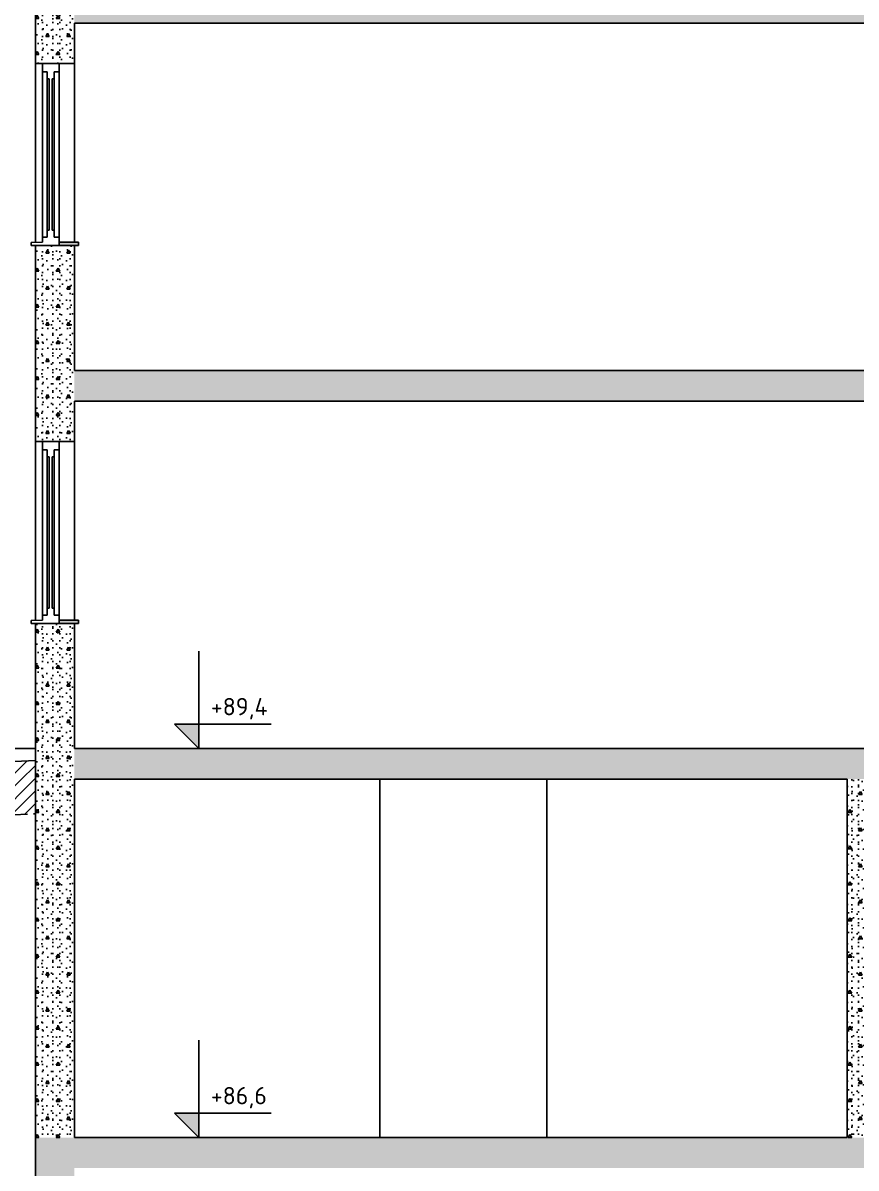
# Model space of a CAD drawing. Header units: millimetres. Extents: x 15 to 2176, y 3 to 641.
# Drawn here: x 1756.2 to 1876.1, y 88.1 to 252.9 of the extents above; entities that cross this region are included whole.
import ezdxf
from ezdxf.xclip import XClip

# ---------------------------------------------------------------- set-up
doc = ezdxf.new("R2010")
doc.units = ezdxf.units.MM
doc.header["$MEASUREMENT"] = 0
doc.header["$XCLIPFRAME"] = 0
doc.set_wipeout_variables(frame=1)
doc.linetypes.add('A_PSTRECK_4', pattern=[6, 4, -0.875, 0.25, -0.875])
doc.linetypes.add('Wipeout_Contour', pattern=[1000, 0, -1000])
for name, color, linetype in [('A--------D3', 1, 'Continuous'), ('A--------P-', 7, 'Continuous'), ('A-01SC-----', 7, 'Continuous'), ('A-01SC-----Ytterväggar2', 7, 'Continuous'), ('A-01SF-----', 7, 'Continuous'), ('A-01SG-----', 1, 'Continuous'), ('A-27B------', 7, 'Continuous'), ('A-43E------', 1, 'A_PSTRECK_4')]:
    doc.layers.add(name, color=color, linetype=linetype)
doc.styles.add('ISO', font='')
doc.styles.get('ISO').set_extended_font_data('ISOCPEUR')
pattern_1 = [(0, (2027.966, 92.474), (0, 5.19615), [0.5, -2.5]), (0, (2029.466, 95.072), (0, 5.19615), [0.5, -2.5]), (60, (2027.966, 92.474), (-4.5, 2.59808), [0.5, -2.5]), (60, (2030.966, 92.474), (-4.5, 2.59808), [0.5, -2.5]), (120, (2028.466, 92.474), (4.5, 2.59808), [0.5, -2.5]), (120, (2031.466, 92.474), (4.5, 2.59808), [0.5, -2.5]), (0, (2027.9658, 92.9741), (0, 1), [0, -1, 0, -1.5]), (45, (2028.4658, 92.9741), (-0.7071068, 0.7071068), [0, -0.75, 0, -1.25])]
pattern_2 = [(45, (2027.9658, 92.4741), (-0.9192388, 0.9192388), [])]

# ---------------------------------------------------------------- blocks, each defined once
blk = doc.blocks.new('*X11')
at = {"layer": 'A-01SC-----', "linetype": 'Continuous'}
blk.add_hatch(color=256, dxfattribs=at).paths.add_polyline_path([(1764.17, 166.47), (1764.17, 166.97), (1761.37, 166.97), (1761.37, 166.47)])
blk = doc.blocks.new('Drawing_4_4', base_point=(1874.47, 329.56))
at = {"layer": 'A--------D3', "linetype": 'Continuous'}
for points in [[(1781.47, 148.47), (1781.47, 151.97), (1777.97, 151.97)], [(1781.47, 92.47), (1781.47, 95.97), (1777.97, 95.97)]]:
    blk.add_hatch(color=256, dxfattribs=at).paths.add_polyline_path(points)
at = {"layer": 'A-01SC-----', "linetype": 'Continuous'}
h = blk.add_hatch(dxfattribs=at)
h.set_pattern_fill('BETONG__STD__0004', color=256, style=0, pattern_type=2)
h.set_pattern_definition(pattern_1)
h.paths.add_polyline_path([(1763.57, 247.07), (1763.57, 257.27), (1757.97, 257.27), (1757.97, 247.07), (1758.97, 247.07)])
blk.add_hatch(color=256, dxfattribs=at).paths.add_polyline_path([(1764.17, 220.87), (1764.17, 221.37), (1761.37, 221.37), (1761.37, 220.87)])
h = blk.add_hatch(dxfattribs=at)
h.set_pattern_fill('BETONG__STD__0004', color=256, style=0, pattern_type=2)
h.set_pattern_definition(pattern_1)
h.paths.add_polyline_path([(1763.57, 220.87), (1758.97, 220.87), (1757.97, 220.87), (1757.97, 202.87), (1763.57, 202.87)])
h = blk.add_hatch(dxfattribs=at)
h.set_pattern_fill('BETONG__STD__0004', color=256, style=0, pattern_type=2)
h.set_pattern_definition(pattern_1)
h.paths.add_polyline_path([(1763.57, 192.67), (1763.57, 202.87), (1757.97, 202.87), (1757.97, 192.67), (1758.97, 192.67)])
h = blk.add_hatch(dxfattribs=at)
h.set_pattern_fill('BETONG__STD__0004', color=256, style=0, pattern_type=2)
h.set_pattern_definition(pattern_1)
h.paths.add_polyline_path([(1763.57, 166.47), (1758.97, 166.47), (1757.97, 166.47), (1757.97, 148.47), (1763.57, 148.47)])
h = blk.add_hatch(dxfattribs=at)
h.set_pattern_fill('BETONG__STD__0004', color=256, style=0, pattern_type=2)
h.set_pattern_definition(pattern_1)
h.paths.add_polyline_path([(1763.57, 92.47), (1763.57, 148.47), (1757.97, 148.47), (1757.97, 92.47)])
h = blk.add_hatch(dxfattribs=at)
h.set_pattern_fill('BETONG__STD__0004', color=256, style=0, pattern_type=2)
h.set_pattern_definition(pattern_1)
h.paths.add_polyline_path([(1757.97, 92.47), (1757.97, 18.47), (1763.57, 18.47), (1763.57, 92.47)])
at = {"layer": 'A-01SF-----', "linetype": 'Continuous'}
h = blk.add_hatch(dxfattribs=at)
h.set_pattern_fill('BETONG__STD__0004', color=256, style=0, pattern_type=2)
h.set_pattern_definition(pattern_1)
h.paths.add_polyline_path([(2009.43, 252.87), (2009.43, 257.27), (1763.57, 257.27), (1763.57, 252.87)])
h = blk.add_hatch(dxfattribs=at)
h.set_pattern_fill('BETONG__STD__0004', color=256, style=0, pattern_type=2)
h.set_pattern_definition(pattern_1)
h.paths.add_polyline_path([(2009.43, 198.47), (2009.43, 202.87), (1763.57, 202.87), (1763.57, 198.47)])
h = blk.add_hatch(dxfattribs=at)
h.set_pattern_fill('BETONG__STD__0004', color=256, style=0, pattern_type=2)
h.set_pattern_definition(pattern_1)
h.paths.add_polyline_path([(2025.83, 144.07), (2025.83, 148.47), (1763.57, 148.47), (1763.57, 144.07)])
h = blk.add_hatch(dxfattribs=at)
h.set_pattern_fill('BETONG__STD__0004', color=256, style=0, pattern_type=2)
h.set_pattern_definition(pattern_1)
h.paths.add_polyline_path([(2031.43, 88.07), (2031.43, 92.47), (1763.57, 92.47), (1763.57, 88.07)])
at = {"layer": 'A-01SG-----', "linetype": 'Continuous'}
h = blk.add_hatch(dxfattribs=at)
h.set_pattern_fill('TEGEL__STD__0004', color=256, style=0, pattern_type=2)
h.set_pattern_definition(pattern_2)
h.paths.add_polyline_path([(1757.97, 146.75), (1644.37, 140.8), (1644.37, 138.07), (1757.97, 144.03)])
at = {"layer": 'A-27B------', "linetype": 'Continuous'}
h = blk.add_hatch(dxfattribs=at)
h.set_pattern_fill('BETONG__STD__0004', color=256, style=0, pattern_type=2)
h.set_pattern_definition(pattern_1)
h.paths.add_polyline_path([(1874.83, 92.47), (1879.83, 92.47), (1879.83, 144.07), (1874.83, 144.07)])
at = {"layer": 'A-43E------', "linetype": 'Continuous'}
h = blk.add_hatch(dxfattribs=at)
h.set_pattern_fill('TEGEL__STD__0004', color=256, style=0, pattern_type=2)
h.set_pattern_definition(pattern_2)
h.paths.add_polyline_path([(1757.99, 144.03), (1644.37, 138.07), (1644.37, 133.13), (1757.99, 139.08)])
at = {"layer": 'A--------D3'}
for p, q in [((1781.47, 148.47), (1781.47, 162.47)), ((1781.47, 148.47), (1777.97, 151.97)), ((1777.97, 151.97), (1781.47, 151.97)), ((1781.47, 151.97), (1791.89, 151.97)), ((1781.47, 148.47), (1778.85, 148.47)), ((1781.47, 148.47), (1784.1, 148.47)), ((1781.47, 92.47), (1781.47, 106.47)), ((1781.47, 92.47), (1777.97, 95.97)), ((1777.97, 95.97), (1781.47, 95.97)), ((1781.47, 95.97), (1791.89, 95.97)), ((1781.47, 92.47), (1778.85, 92.47)), ((1781.47, 92.47), (1784.1, 92.47))]:
    blk.add_line(p, q, dxfattribs=at)
at = {"layer": 'A-01SC-----'}
for p, q in [((1757.97, 247.07), (1757.97, 257.27)), ((1763.57, 247.07), (1763.57, 252.87)), ((1757.97, 247.07), (1758.97, 247.07)), ((1757.97, 221.32), (1757.97, 247.07)), ((1758.97, 247.07), (1763.57, 247.07)), ((1758.97, 247.07), (1760.37, 247.07)), ((1760.37, 247.07), (1761.37, 247.07)), ((1763.57, 221.37), (1763.57, 247.07)), ((1757.37, 220.87), (1757.37, 221.29)), ((1764.17, 220.87), (1764.17, 221.37)), ((1757.37, 220.87), (1758.97, 220.87)), ((1757.97, 220.87), (1758.97, 220.87)), ((1757.97, 202.87), (1757.97, 220.87)), ((1758.97, 220.87), (1763.57, 220.87)), ((1758.97, 220.87), (1760.37, 220.87)), ((1760.37, 220.87), (1761.37, 220.87)), ((1761.37, 220.87), (1764.17, 220.87)), ((1763.57, 202.87), (1763.57, 220.87)), ((1757.97, 192.67), (1757.97, 202.87)), ((1763.57, 192.67), (1763.57, 198.47)), ((1757.97, 192.67), (1758.97, 192.67)), ((1757.97, 166.92), (1757.97, 192.67)), ((1758.97, 192.67), (1763.57, 192.67)), ((1758.97, 192.67), (1760.37, 192.67)), ((1760.37, 192.67), (1761.37, 192.67)), ((1763.57, 166.97), (1763.57, 192.67)), ((1757.37, 166.47), (1757.37, 166.89)), ((1764.17, 166.47), (1764.17, 166.97)), ((1757.37, 166.47), (1758.97, 166.47)), ((1757.97, 166.47), (1758.97, 166.47)), ((1757.97, 148.47), (1757.97, 166.47)), ((1758.97, 166.47), (1763.57, 166.47)), ((1758.97, 166.47), (1760.37, 166.47)), ((1760.37, 166.47), (1761.37, 166.47)), ((1761.37, 166.47), (1764.17, 166.47)), ((1763.57, 148.47), (1763.57, 166.47)), ((1757.97, 92.47), (1757.97, 148.47)), ((1763.57, 92.47), (1763.57, 144.07)), ((1757.97, 34.47), (1757.97, 92.47))]:
    blk.add_line(p, q, dxfattribs=at)
at = {"layer": 'A-01SC-----Ytterväggar2'}
blk.add_line((1757.97, 148.47), (1753.97, 148.47), dxfattribs=at)
at = {"layer": 'A-01SF-----'}
for p, q in [((1763.57, 252.87), (2009.43, 252.87)), ((1763.57, 202.87), (2009.43, 202.87)), ((1763.57, 198.47), (2009.43, 198.47)), ((1763.57, 148.47), (2025.83, 148.47)), ((1763.57, 144.07), (1874.83, 144.07)), ((1763.57, 92.47), (1874.83, 92.47))]:
    blk.add_line(p, q, dxfattribs=at)
at = {"layer": 'A-01SG-----'}
for p in [(1753.97, 146.54), (1757.97, 144.03)]:
    blk.add_line(p, (1757.97, 146.75), dxfattribs=at)
at = {"layer": 'A-27B------'}
for p, q in [((1807.57, 92.47), (1807.57, 144.07)), ((1831.57, 92.47), (1831.57, 144.07)), ((1874.83, 92.47), (1874.83, 144.07))]:
    blk.add_line(p, q, dxfattribs=at)
at = {"layer": 'A-43E------'}
for p, q in [((1757.97, 144.03), (1757.99, 144.03)), ((1757.99, 139.08), (1757.99, 144.03)), ((1650.97, 133.47), (1757.99, 139.08))]:
    blk.add_line(p, q, dxfattribs=at)
blk.add_blockref('*X11', (0, 0))
at = {"layer": 'A--------D3', "char_height": 2.5, "attachment_point": 7, "style": 'ISO'}
for s, insert in [('\\A1;{\\fISOCPEUR|b0|i0|c0|p34;+89,4}', (1783.22, 152.67)), ('\\A1;{\\fISOCPEUR|b0|i0|c0|p34;+86,6}', (1783.22, 96.67))]:
    blk.add_mtext(s, dxfattribs=dict(at, insert=insert))
at = {"linetype": 'Wipeout_Contour', "ltscale": 7108.746567}
blk.add_wipeout([(1759.67, 245.87), (1759.67, 244.87), (1760.67, 244.87), (1760.67, 245.87)], dxfattribs=at).dxf.layer = 'A-01SC-----'
at = {"linetype": 'Wipeout_Contour', "ltscale": 7081.982825}
blk.add_wipeout([(1759.67, 191.47), (1759.67, 190.47), (1760.67, 190.47), (1760.67, 191.47)], dxfattribs=at).dxf.layer = 'A-01SC-----'
at = {"layer": 'A-01SC-----'}
for p, q in [((1758.97, 245.87), (1758.97, 247.07)), ((1758.97, 245.87), (1759.67, 245.87)), ((1759.67, 244.87), (1759.67, 245.87)), ((1760.67, 244.87), (1760.67, 245.87)), ((1760.67, 245.87), (1761.37, 245.87)), ((1761.37, 245.87), (1761.37, 247.07)), ((1759.67, 244.87), (1759.97, 244.87)), ((1760.37, 244.87), (1760.67, 244.87)), ((1758.97, 191.47), (1758.97, 192.67)), ((1758.97, 191.47), (1759.67, 191.47)), ((1759.67, 190.47), (1759.67, 191.47)), ((1760.67, 190.47), (1760.67, 191.47)), ((1760.67, 191.47), (1761.37, 191.47)), ((1761.37, 191.47), (1761.37, 192.67)), ((1759.67, 190.47), (1759.97, 190.47)), ((1760.37, 190.47), (1760.67, 190.47))]:
    blk.add_line(p, q, dxfattribs=at)
at = {"linetype": 'Wipeout_Contour', "ltscale": 7096.729559}
blk.add_wipeout([(1759.67, 222.07), (1760.67, 222.07), (1760.67, 223.07), (1759.67, 223.07)], dxfattribs=at).dxf.layer = 'A-01SC-----'
at = {"linetype": 'Wipeout_Contour', "ltscale": 7072.726749}
blk.add_wipeout([(1759.67, 167.67), (1760.67, 167.67), (1760.67, 168.67), (1759.67, 168.67)], dxfattribs=at).dxf.layer = 'A-01SC-----'
at = {"layer": 'A-01SC-----'}
for p, q in [((1758.97, 245.87), (1758.97, 222.07)), ((1761.37, 245.87), (1761.37, 222.07)), ((1759.67, 223.07), (1759.67, 244.87)), ((1759.97, 223.07), (1759.97, 244.87)), ((1760.37, 223.07), (1760.37, 244.87)), ((1760.67, 223.07), (1760.67, 244.87)), ((1759.67, 223.07), (1759.97, 223.07)), ((1759.67, 222.07), (1759.67, 223.07)), ((1760.37, 223.07), (1760.67, 223.07)), ((1760.67, 222.07), (1760.67, 223.07)), ((1757.37, 221.29), (1758.97, 221.37)), ((1758.97, 222.07), (1759.67, 222.07)), ((1758.97, 221.37), (1758.97, 222.07)), ((1760.67, 222.07), (1761.37, 222.07)), ((1761.37, 220.87), (1761.37, 222.07)), ((1761.37, 221.37), (1764.17, 221.37)), ((1761.37, 220.87), (1761.37, 221.37)), ((1758.97, 167.67), (1758.97, 191.47)), ((1761.37, 167.67), (1761.37, 191.47)), ((1759.67, 190.47), (1759.67, 168.67)), ((1759.97, 168.67), (1759.97, 190.47)), ((1760.37, 168.67), (1760.37, 190.47)), ((1760.67, 190.47), (1760.67, 168.67)), ((1759.67, 168.67), (1759.97, 168.67)), ((1759.67, 167.67), (1759.67, 168.67)), ((1760.37, 168.67), (1760.67, 168.67)), ((1760.67, 167.67), (1760.67, 168.67)), ((1757.37, 166.89), (1758.97, 166.97)), ((1758.97, 167.67), (1759.67, 167.67)), ((1758.97, 166.97), (1758.97, 167.67)), ((1760.67, 167.67), (1761.37, 167.67)), ((1761.37, 166.47), (1761.37, 167.67)), ((1761.37, 166.97), (1764.17, 166.97)), ((1761.37, 166.47), (1761.37, 166.97))]:
    blk.add_line(p, q, dxfattribs=at)

msp = doc.modelspace()

# ---------------------------------------------------------------- block references
at = {"layer": 'A--------P-'}
ref = msp.add_blockref('Drawing_4_4', (1874.47, 329.56), dxfattribs=at)
XClip(ref).set_block_clipping_path([(1621.1657714889, 18.4741086751), (2127.7704267137, 640.6436337123)])

doc.saveas('drawing.dxf')
